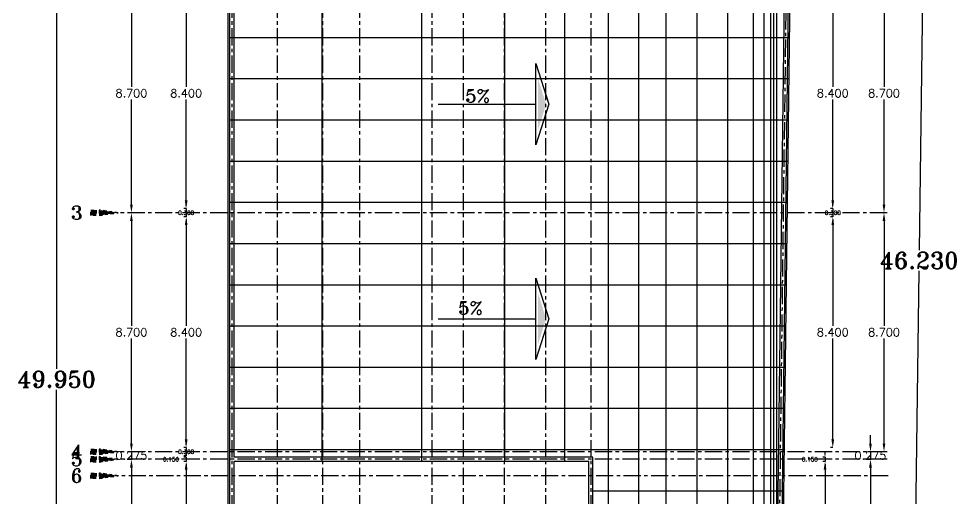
# Model space of a CAD drawing. Extents: x 915 to 2178, y -798 to 165.
# Drawn here: x 1366.02 to 1400.12, y -702.27 to -684.82 of the extents above; entities that cross this region are included whole.
import ezdxf
from ezdxf.enums import TextEntityAlignment as Align

# ---------------------------------------------------------------- set-up
doc = ezdxf.new("R2010")
doc.units = 0
doc.header["$LTSCALE"] = 0.5
doc.header["$MEASUREMENT"] = 0
doc.linetypes.add('CENTER', pattern=[2, 1.25, -0.25, 0.25, -0.25])
doc.linetypes.add('DASHDOT2', pattern=[0.5, 0.25, -0.125, 0, -0.125])
doc.layers.get('0').update_dxf_attribs({"linetype": 'CONTINUOUS'})
doc.layers.get('DEFPOINTS').update_dxf_attribs({"linetype": 'CONTINUOUS'})
for name, color, linetype in [('COTA', 7, 'CONTINUOUS'), ('COTAS', 7, 'CONTINUOUS'), ('EJE', 125, 'DASHDOT2'), ('EJES', 125, 'CENTER'), ('LOSA', 1, 'CONTINUOUS'), ('LOSA_1', 132, 'CONTINUOUS'), ('MOBILIARIO', 125, 'CONTINUOUS'), ('muro bajo', 40, 'CONTINUOUS'), ('TERRENO', 8, 'CONTINUOUS')]:
    doc.layers.add(name, color=color, linetype=linetype)
doc.styles.add('ROMANT', font='romant')
doc.dimstyles.new('detalle', dxfattribs={"dimtxt": 0.2, "dimasz": 0.15, "dimexe": 0.08, "dimexo": 0, "dimgap": 0.08, "dimtad": 0, "dimtih": 1, "dimtoh": 1, "dimdec": 3, "dimzin": 1, "dimdsep": 46, "dimtxsty": 'ROMANT', "dimcen": 0.15, "dimclrd": 143, "dimclre": 9, "dimadec": 0, "dimazin": 0, "dimtfac": 1, "dimtdec": 3, "dimtmove": 0, "dimatfit": 3, "dimfxl": 1, "dimarcsym": 0})

# ---------------------------------------------------------------- blocks, each defined once
blk = doc.blocks.new('*D182')
at = {"layer": 'COTAS', "color": 9, "lineweight": -2, "transparency": 16777216}
for p, q in [((1373.642, -671.662), (1367.318, -671.662)), ((1373.642, -721.612), (1367.318, -721.612))]:
    blk.add_line(p, q, dxfattribs=at)
at = {"layer": 'COTAS', "color": 143, "lineweight": -2, "transparency": 16777216}
for p, q in [((1367.398, -672.462), (1367.398, -697.565)), ((1367.398, -720.812), (1367.398, -698.325))]:
    blk.add_line(p, q, dxfattribs=at)
at = {"layer": 'COTAS', "color": 143, "transparency": 16777216}
for points in [[(1367.264, -672.462), (1367.531, -672.462), (1367.398, -671.662)], [(1367.264, -720.812), (1367.531, -720.812), (1367.398, -721.612)]]:
    blk.add_solid(points, dxfattribs=at)
at = {"layer": 'DEFPOINTS', "color": 0, "transparency": 16777216}
for p in [(1373.642, -671.662), (1367.398, -721.612), (1373.642, -721.612)]:
    blk.add_point(p, dxfattribs=at)
at = {"layer": 'COTAS', "color": 0, "transparency": 16777216, "insert": (1367.398, -697.945), "char_height": 0.6, "attachment_point": 5, "style": 'ROMANT'}
blk.add_mtext('49.950', dxfattribs=at)
blk = doc.blocks.new('DI-P0102')
at = {"const_width": 0.2}
blk.add_lwpolyline([(-0.8, 0), (-1, 0)], dxfattribs=at)
for points in [[(-1, 0.1), (-0.8, 0.1), (-0.8, -0.1), (-1, -0.1)], [(0, 0), (-0.7, 0.1), (-0.7, -0.1)]]:
    blk.add_lwpolyline(points, close=True)
blk.add_lwpolyline([(0, 0, 0, 0.2, 0), (-0.7, 0, 0.2, 0.2, 0)], format="xyseb")
at = {"style": 'ROMANT'}
blk.add_attdef('A', text='', height=0.6, dxfattribs=at).set_placement((-1.3, 0), align=Align.MIDDLE_RIGHT)
blk = doc.blocks.new('*D184')
at = {"layer": 'COTA', "color": 143, "lineweight": -2, "transparency": 16777216}
for p, q in [((1370.12, -700.281), (1370.12, -699.981)), ((1370.12, -700.581), (1370.12, -700.856)), ((1370.12, -700.581), (1370.12, -700.856)), ((1370.12, -701.156), (1370.12, -701.456))]:
    blk.add_line(p, q, dxfattribs=at)
at = {"layer": 'COTA', "color": 9, "lineweight": -2, "transparency": 16777216}
for p, q in [((1370.12, -700.581), (1370.04, -700.581)), ((1370.12, -700.856), (1370.04, -700.856))]:
    blk.add_line(p, q, dxfattribs=at)
at = {"layer": 'COTA', "color": 143, "transparency": 16777216}
for points in [[(1370.07, -700.281), (1370.17, -700.281), (1370.12, -700.581)], [(1370.07, -701.156), (1370.17, -701.156), (1370.12, -700.856)]]:
    blk.add_solid(points, dxfattribs=at)
at = {"layer": 'DEFPOINTS', "color": 0, "transparency": 16777216}
for p in [(1370.12, -700.581), (1370.12, -700.856), (1370.12, -700.856)]:
    blk.add_point(p, dxfattribs=at)
at = {"layer": 'COTA', "color": 0, "transparency": 16777216, "insert": (1370.12, -700.719), "char_height": 0.3, "attachment_point": 5, "style": 'ROMANT'}
blk.add_mtext('0.275', dxfattribs=at)
blk = doc.blocks.new('*D185')
at = {"layer": 'COTA', "color": 9, "lineweight": -2, "transparency": 16777216}
for p, q in [((1370.12, -700.856), (1370.04, -700.856)), ((1370.12, -706.766), (1370.04, -706.766))]:
    blk.add_line(p, q, dxfattribs=at)
at = {"layer": 'COTA', "color": 143, "lineweight": -2, "transparency": 16777216}
for p, q in [((1370.12, -701.156), (1370.12, -703.581)), ((1370.12, -706.466), (1370.12, -704.041))]:
    blk.add_line(p, q, dxfattribs=at)
at = {"layer": 'COTA', "color": 143, "transparency": 16777216}
for points in [[(1370.07, -701.156), (1370.17, -701.156), (1370.12, -700.856)], [(1370.07, -706.466), (1370.17, -706.466), (1370.12, -706.766)]]:
    blk.add_solid(points, dxfattribs=at)
at = {"layer": 'DEFPOINTS', "color": 0, "transparency": 16777216}
for p in [(1370.12, -700.856), (1370.12, -706.766), (1370.12, -706.766)]:
    blk.add_point(p, dxfattribs=at)
at = {"layer": 'COTA', "color": 0, "transparency": 16777216, "insert": (1370.12, -703.811), "char_height": 0.3, "attachment_point": 5, "style": 'ROMANT'}
blk.add_mtext('5.909', dxfattribs=at)
blk = doc.blocks.new('*D189')
at = {"layer": 'COTA', "color": 143, "lineweight": -2, "transparency": 16777216}
for p, q in [((1397, -700.281), (1397, -699.981)), ((1397, -700.581), (1397, -700.856)), ((1397, -700.581), (1397, -700.856)), ((1397, -701.156), (1397, -701.456))]:
    blk.add_line(p, q, dxfattribs=at)
at = {"layer": 'COTA', "color": 9, "lineweight": -2, "transparency": 16777216}
for p, q in [((1397, -700.581), (1396.92, -700.581)), ((1397, -700.856), (1396.92, -700.856))]:
    blk.add_line(p, q, dxfattribs=at)
at = {"layer": 'COTA', "color": 143, "transparency": 16777216}
for points in [[(1396.95, -700.281), (1397.05, -700.281), (1397, -700.581)], [(1396.95, -701.156), (1397.05, -701.156), (1397, -700.856)]]:
    blk.add_solid(points, dxfattribs=at)
at = {"layer": 'DEFPOINTS', "color": 0, "transparency": 16777216}
for p in [(1397, -700.581), (1397, -700.856), (1397, -700.856)]:
    blk.add_point(p, dxfattribs=at)
at = {"layer": 'COTA', "color": 0, "transparency": 16777216, "insert": (1397, -700.719), "char_height": 0.3, "attachment_point": 5, "style": 'ROMANT'}
blk.add_mtext('0.275', dxfattribs=at)
blk = doc.blocks.new('*D190')
at = {"layer": 'COTA', "color": 9, "lineweight": -2, "transparency": 16777216}
for p, q in [((1397, -700.856), (1396.92, -700.856)), ((1397, -711.256), (1396.92, -711.256))]:
    blk.add_line(p, q, dxfattribs=at)
at = {"layer": 'COTA', "color": 143, "lineweight": -2, "transparency": 16777216}
for p, q in [((1397, -701.156), (1397, -705.826)), ((1397, -710.956), (1397, -706.286))]:
    blk.add_line(p, q, dxfattribs=at)
at = {"layer": 'COTA', "color": 143, "transparency": 16777216}
for points in [[(1396.95, -701.156), (1397.05, -701.156), (1397, -700.856)], [(1396.95, -710.956), (1397.05, -710.956), (1397, -711.256)]]:
    blk.add_solid(points, dxfattribs=at)
at = {"layer": 'DEFPOINTS', "color": 0, "transparency": 16777216}
for p in [(1397, -700.856), (1397, -711.256), (1397, -711.256)]:
    blk.add_point(p, dxfattribs=at)
at = {"layer": 'COTA', "color": 0, "transparency": 16777216, "insert": (1397, -706.056), "char_height": 0.3, "attachment_point": 5, "style": 'ROMANT'}
blk.add_mtext('10.400', dxfattribs=at)
blk = doc.blocks.new('*D197')
at = {"layer": 'COTA', "color": 9, "lineweight": -2, "transparency": 16777216}
for p, q in [((1395.347, -700.931), (1395.267, -700.931)), ((1395.347, -711.181), (1395.267, -711.181))]:
    blk.add_line(p, q, dxfattribs=at)
at = {"layer": 'COTA', "color": 143, "lineweight": -2, "transparency": 16777216}
for p, q in [((1395.347, -701.231), (1395.347, -705.826)), ((1395.347, -710.881), (1395.347, -706.286))]:
    blk.add_line(p, q, dxfattribs=at)
at = {"layer": 'COTA', "color": 143, "transparency": 16777216}
for points in [[(1395.297, -701.231), (1395.397, -701.231), (1395.347, -700.931)], [(1395.297, -710.881), (1395.397, -710.881), (1395.347, -711.181)]]:
    blk.add_solid(points, dxfattribs=at)
at = {"layer": 'DEFPOINTS', "color": 0, "transparency": 16777216}
for p in [(1395.347, -700.931), (1395.347, -711.181), (1395.347, -711.181)]:
    blk.add_point(p, dxfattribs=at)
at = {"layer": 'COTA', "color": 0, "transparency": 16777216, "insert": (1395.347, -706.056), "char_height": 0.3, "attachment_point": 5, "style": 'ROMANT'}
blk.add_mtext('10.250', dxfattribs=at)
blk = doc.blocks.new('*D199')
at = {"layer": 'COTA', "color": 143, "lineweight": -2, "transparency": 16777216}
for p, q in [((1395.347, -700.681), (1395.347, -700.581)), ((1395.339, -700.856), (1395.179, -700.856)), ((1395.347, -700.856), (1395.339, -700.856)), ((1395.347, -700.781), (1395.347, -700.931)), ((1395.347, -700.781), (1395.347, -700.931)), ((1395.347, -701.031), (1395.347, -701.131))]:
    blk.add_line(p, q, dxfattribs=at)
at = {"layer": 'COTA', "color": 9, "lineweight": -2, "transparency": 16777216}
for p, q in [((1395.347, -700.781), (1395.267, -700.781)), ((1395.347, -700.931), (1395.267, -700.931))]:
    blk.add_line(p, q, dxfattribs=at)
at = {"layer": 'COTA', "color": 143, "transparency": 16777216}
for points in [[(1395.331, -700.681), (1395.364, -700.681), (1395.347, -700.781)], [(1395.331, -701.031), (1395.364, -701.031), (1395.347, -700.931)]]:
    blk.add_solid(points, dxfattribs=at)
at = {"layer": 'DEFPOINTS', "color": 0, "transparency": 16777216}
for p in [(1395.347, -700.781), (1395.347, -700.931), (1395.347, -700.931)]:
    blk.add_point(p, dxfattribs=at)
at = {"layer": 'COTA', "color": 0, "transparency": 16777216, "insert": (1394.795, -700.856), "char_height": 0.15, "attachment_point": 5, "style": 'ROMANT'}
blk.add_mtext('0.150', dxfattribs=at)
blk = doc.blocks.new('*D203')
at = {"layer": 'COTA', "color": 9, "lineweight": -2, "transparency": 16777216}
for p, q in [((1372.111, -700.931), (1372.031, -700.931)), ((1372.111, -706.681), (1372.031, -706.681))]:
    blk.add_line(p, q, dxfattribs=at)
at = {"layer": 'COTA', "color": 143, "lineweight": -2, "transparency": 16777216}
for p, q in [((1372.111, -701.231), (1372.111, -703.576)), ((1372.111, -706.381), (1372.111, -704.036))]:
    blk.add_line(p, q, dxfattribs=at)
at = {"layer": 'COTA', "color": 143, "transparency": 16777216}
for points in [[(1372.061, -701.231), (1372.161, -701.231), (1372.111, -700.931)], [(1372.061, -706.381), (1372.161, -706.381), (1372.111, -706.681)]]:
    blk.add_solid(points, dxfattribs=at)
at = {"layer": 'DEFPOINTS', "color": 0, "transparency": 16777216}
for p in [(1372.111, -700.931), (1372.111, -706.681), (1372.111, -706.681)]:
    blk.add_point(p, dxfattribs=at)
at = {"layer": 'COTA', "color": 0, "transparency": 16777216, "insert": (1372.111, -703.806), "char_height": 0.3, "attachment_point": 5, "style": 'ROMANT'}
blk.add_mtext('5.750', dxfattribs=at)
blk = doc.blocks.new('*D206')
at = {"layer": 'COTA', "color": 143, "lineweight": -2, "transparency": 16777216}
for p, q in [((1372.111, -700.681), (1372.111, -700.581)), ((1372.102, -700.856), (1371.942, -700.856)), ((1372.111, -700.856), (1372.102, -700.856)), ((1372.111, -700.781), (1372.111, -700.931)), ((1372.111, -700.781), (1372.111, -700.931)), ((1372.111, -701.031), (1372.111, -701.131))]:
    blk.add_line(p, q, dxfattribs=at)
at = {"layer": 'COTA', "color": 9, "lineweight": -2, "transparency": 16777216}
for p, q in [((1372.111, -700.781), (1372.031, -700.781)), ((1372.111, -700.931), (1372.031, -700.931))]:
    blk.add_line(p, q, dxfattribs=at)
at = {"layer": 'COTA', "color": 143, "transparency": 16777216}
for points in [[(1372.094, -700.681), (1372.128, -700.681), (1372.111, -700.781)], [(1372.094, -701.031), (1372.128, -701.031), (1372.111, -700.931)]]:
    blk.add_solid(points, dxfattribs=at)
at = {"layer": 'DEFPOINTS', "color": 0, "transparency": 16777216}
for p in [(1372.111, -700.781), (1372.111, -700.931), (1372.111, -700.931)]:
    blk.add_point(p, dxfattribs=at)
at = {"layer": 'COTA', "color": 0, "transparency": 16777216, "insert": (1371.559, -700.856), "char_height": 0.15, "attachment_point": 5, "style": 'ROMANT'}
blk.add_mtext('0.150', dxfattribs=at)
blk = doc.blocks.new('flecha2')
at = {"layer": 'LOSA_1'}
blk.add_hatch(color=256, dxfattribs=at).paths.add_polyline_path([(453.651, -717.564), (454.598, -717.86), (453.651, -717.86), (452.703, -717.86)])
at = {"layer": 'LOSA'}
blk.add_line((453.651, -721.493), (453.651, -717.932), dxfattribs=at)
blk.add_lwpolyline([(453.651, -717.469), (455.13, -717.932), (453.651, -717.932), (452.171, -717.932)], close=True, dxfattribs=at)
blk = doc.blocks.new('*D347')
at = {"layer": 'COTAS', "color": 9, "lineweight": -2, "transparency": 16777216}
for p, q in [((1394.182, -674.224), (1399.09, -674.285)), ((1393.608, -720.45), (1398.515, -720.511))]:
    blk.add_line(p, q, dxfattribs=at)
at = {"layer": 'COTAS', "color": 143, "lineweight": -2, "transparency": 16777216}
for p, q in [((1399, -675.084), (1398.774, -693.239)), ((1398.445, -719.71), (1398.765, -693.999))]:
    blk.add_line(p, q, dxfattribs=at)
at = {"layer": 'COTAS', "color": 143, "transparency": 16777216}
for points in [[(1398.867, -675.082), (1399.133, -675.085), (1399.01, -674.284)], [(1398.312, -719.708), (1398.579, -719.712), (1398.435, -720.51)]]:
    blk.add_solid(points, dxfattribs=at)
at = {"layer": 'DEFPOINTS', "color": 0, "transparency": 16777216}
for p in [(1394.182, -674.224), (1393.608, -720.45), (1398.435, -720.51)]:
    blk.add_point(p, dxfattribs=at)
at = {"layer": 'COTAS', "color": 0, "transparency": 16777216, "insert": (1398.77, -693.619), "char_height": 0.6, "attachment_point": 5, "style": 'ROMANT'}
blk.add_mtext('46.230', dxfattribs=at)
blk = doc.blocks.new('*D348')
at = {"layer": 'COTA', "color": 9, "lineweight": -2, "transparency": 16777216}
for p, q in [((1370.12, -691.881), (1370.04, -691.881)), ((1370.12, -700.581), (1370.04, -700.581))]:
    blk.add_line(p, q, dxfattribs=at)
at = {"layer": 'COTA', "color": 143, "lineweight": -2, "transparency": 16777216}
for p, q in [((1370.12, -692.181), (1370.12, -696.001)), ((1370.12, -700.281), (1370.12, -696.461))]:
    blk.add_line(p, q, dxfattribs=at)
at = {"layer": 'COTA', "color": 143, "transparency": 16777216}
for points in [[(1370.07, -692.181), (1370.17, -692.181), (1370.12, -691.881)], [(1370.07, -700.281), (1370.17, -700.281), (1370.12, -700.581)]]:
    blk.add_solid(points, dxfattribs=at)
at = {"layer": 'DEFPOINTS', "color": 0, "transparency": 16777216}
for p in [(1370.12, -691.881), (1370.12, -691.881), (1370.12, -700.581)]:
    blk.add_point(p, dxfattribs=at)
at = {"layer": 'COTA', "color": 0, "transparency": 16777216, "insert": (1370.12, -696.231), "char_height": 0.3, "attachment_point": 5, "style": 'ROMANT'}
blk.add_mtext('8.700', dxfattribs=at)
blk = doc.blocks.new('*D349')
at = {"layer": 'COTA', "color": 9, "lineweight": -2, "transparency": 16777216}
for p, q in [((1370.119, -683.181), (1370.2, -683.181)), ((1370.12, -691.881), (1370.04, -691.881))]:
    blk.add_line(p, q, dxfattribs=at)
at = {"layer": 'COTA', "color": 143, "lineweight": -2, "transparency": 16777216}
for p, q in [((1370.12, -683.481), (1370.12, -687.301)), ((1370.12, -691.581), (1370.12, -687.761))]:
    blk.add_line(p, q, dxfattribs=at)
at = {"layer": 'COTA', "color": 143, "transparency": 16777216}
for points in [[(1370.07, -683.481), (1370.17, -683.481), (1370.12, -683.181)], [(1370.07, -691.581), (1370.17, -691.581), (1370.12, -691.881)]]:
    blk.add_solid(points, dxfattribs=at)
at = {"layer": 'DEFPOINTS', "color": 0, "transparency": 16777216}
for p in [(1370.119, -683.181), (1370.12, -683.181), (1370.12, -691.881)]:
    blk.add_point(p, dxfattribs=at)
at = {"layer": 'COTA', "color": 0, "transparency": 16777216, "insert": (1370.12, -687.531), "char_height": 0.3, "attachment_point": 5, "style": 'ROMANT'}
blk.add_mtext('8.700', dxfattribs=at)
blk = doc.blocks.new('*D353')
at = {"layer": 'COTA', "color": 9, "lineweight": -2, "transparency": 16777216}
for p, q in [((1397.492, -683.181), (1397.412, -683.181)), ((1397.492, -691.881), (1397.412, -691.881))]:
    blk.add_line(p, q, dxfattribs=at)
at = {"layer": 'COTA', "color": 143, "lineweight": -2, "transparency": 16777216}
for p, q in [((1397.492, -683.481), (1397.492, -687.301)), ((1397.492, -691.581), (1397.492, -687.761))]:
    blk.add_line(p, q, dxfattribs=at)
at = {"layer": 'COTA', "color": 143, "transparency": 16777216}
for points in [[(1397.442, -683.481), (1397.542, -683.481), (1397.492, -683.181)], [(1397.442, -691.581), (1397.542, -691.581), (1397.492, -691.881)]]:
    blk.add_solid(points, dxfattribs=at)
at = {"layer": 'DEFPOINTS', "color": 0, "transparency": 16777216}
for p in [(1397.492, -683.181), (1397.492, -691.881), (1397.492, -691.881)]:
    blk.add_point(p, dxfattribs=at)
at = {"layer": 'COTA', "color": 0, "transparency": 16777216, "insert": (1397.492, -687.531), "char_height": 0.3, "attachment_point": 5, "style": 'ROMANT'}
blk.add_mtext('8.700', dxfattribs=at)
blk = doc.blocks.new('*D354')
at = {"layer": 'COTA', "color": 9, "lineweight": -2, "transparency": 16777216}
for p, q in [((1397.492, -691.881), (1397.412, -691.881)), ((1397.492, -700.581), (1397.412, -700.581))]:
    blk.add_line(p, q, dxfattribs=at)
at = {"layer": 'COTA', "color": 143, "lineweight": -2, "transparency": 16777216}
for p, q in [((1397.492, -692.181), (1397.492, -696.001)), ((1397.492, -700.281), (1397.492, -696.461))]:
    blk.add_line(p, q, dxfattribs=at)
at = {"layer": 'COTA', "color": 143, "transparency": 16777216}
for points in [[(1397.442, -692.181), (1397.542, -692.181), (1397.492, -691.881)], [(1397.442, -700.281), (1397.542, -700.281), (1397.492, -700.581)]]:
    blk.add_solid(points, dxfattribs=at)
at = {"layer": 'DEFPOINTS', "color": 0, "transparency": 16777216}
for p in [(1397.492, -691.881), (1397.492, -700.581), (1397.492, -700.581)]:
    blk.add_point(p, dxfattribs=at)
at = {"layer": 'COTA', "color": 0, "transparency": 16777216, "insert": (1397.492, -696.231), "char_height": 0.3, "attachment_point": 5, "style": 'ROMANT'}
blk.add_mtext('8.700', dxfattribs=at)
blk = doc.blocks.new('*D357')
at = {"layer": 'COTA', "color": 9, "lineweight": -2, "transparency": 16777216}
for p, q in [((1372.11, -683.331), (1372.191, -683.331)), ((1372.111, -691.731), (1372.031, -691.731))]:
    blk.add_line(p, q, dxfattribs=at)
at = {"layer": 'COTA', "color": 143, "lineweight": -2, "transparency": 16777216}
for p, q in [((1372.111, -683.631), (1372.111, -687.301)), ((1372.111, -691.431), (1372.111, -687.761))]:
    blk.add_line(p, q, dxfattribs=at)
at = {"layer": 'COTA', "color": 143, "transparency": 16777216}
for points in [[(1372.061, -683.631), (1372.161, -683.631), (1372.111, -683.331)], [(1372.061, -691.431), (1372.161, -691.431), (1372.111, -691.731)]]:
    blk.add_solid(points, dxfattribs=at)
at = {"layer": 'DEFPOINTS', "color": 0, "transparency": 16777216}
for p in [(1372.11, -683.331), (1372.111, -691.731), (1372.111, -691.731)]:
    blk.add_point(p, dxfattribs=at)
at = {"layer": 'COTA', "color": 0, "transparency": 16777216, "insert": (1372.111, -687.531), "char_height": 0.3, "attachment_point": 5, "style": 'ROMANT'}
blk.add_mtext('8.400', dxfattribs=at)
blk = doc.blocks.new('*D358')
at = {"layer": 'COTA', "color": 9, "lineweight": -2, "transparency": 16777216}
for p, q in [((1372.111, -692.031), (1372.031, -692.031)), ((1372.111, -700.431), (1372.031, -700.431))]:
    blk.add_line(p, q, dxfattribs=at)
at = {"layer": 'COTA', "color": 143, "lineweight": -2, "transparency": 16777216}
for p, q in [((1372.111, -692.331), (1372.111, -696.001)), ((1372.111, -700.131), (1372.111, -696.461))]:
    blk.add_line(p, q, dxfattribs=at)
at = {"layer": 'COTA', "color": 143, "transparency": 16777216}
for points in [[(1372.061, -692.331), (1372.161, -692.331), (1372.111, -692.031)], [(1372.061, -700.131), (1372.161, -700.131), (1372.111, -700.431)]]:
    blk.add_solid(points, dxfattribs=at)
at = {"layer": 'DEFPOINTS', "color": 0, "transparency": 16777216}
for p in [(1372.111, -692.031), (1372.111, -700.431), (1372.111, -700.431)]:
    blk.add_point(p, dxfattribs=at)
at = {"layer": 'COTA', "color": 0, "transparency": 16777216, "insert": (1372.111, -696.231), "char_height": 0.3, "attachment_point": 5, "style": 'ROMANT'}
blk.add_mtext('8.400', dxfattribs=at)
blk = doc.blocks.new('*D361')
at = {"layer": 'COTA', "color": 9, "lineweight": -2, "transparency": 16777216}
for p, q in [((1372.111, -691.731), (1372.031, -691.731)), ((1372.111, -692.031), (1372.031, -692.031))]:
    blk.add_line(p, q, dxfattribs=at)
at = {"layer": 'COTA', "color": 143, "lineweight": -2, "transparency": 16777216}
for p, q in [((1372.111, -691.631), (1372.111, -691.531)), ((1372.111, -691.731), (1372.111, -692.031)), ((1372.111, -691.731), (1372.111, -692.031)), ((1372.111, -692.131), (1372.111, -692.231))]:
    blk.add_line(p, q, dxfattribs=at)
at = {"layer": 'COTA', "color": 143, "transparency": 16777216}
for points in [[(1372.094, -691.631), (1372.128, -691.631), (1372.111, -691.731)], [(1372.094, -692.131), (1372.128, -692.131), (1372.111, -692.031)]]:
    blk.add_solid(points, dxfattribs=at)
at = {"layer": 'DEFPOINTS', "color": 0, "transparency": 16777216}
for p in [(1372.111, -691.731), (1372.111, -692.031), (1372.111, -692.031)]:
    blk.add_point(p, dxfattribs=at)
at = {"layer": 'COTA', "color": 0, "transparency": 16777216, "insert": (1372.111, -691.881), "char_height": 0.15, "attachment_point": 5, "style": 'ROMANT'}
blk.add_mtext('0.300', dxfattribs=at)
blk = doc.blocks.new('*D364')
at = {"layer": 'COTA', "color": 9, "lineweight": -2, "transparency": 16777216}
for p, q in [((1395.629, -691.731), (1395.549, -691.731)), ((1395.629, -692.031), (1395.549, -692.031))]:
    blk.add_line(p, q, dxfattribs=at)
at = {"layer": 'COTA', "color": 143, "lineweight": -2, "transparency": 16777216}
for p, q in [((1395.629, -691.631), (1395.629, -691.531)), ((1395.629, -691.731), (1395.629, -692.031)), ((1395.629, -691.731), (1395.629, -692.031)), ((1395.629, -692.131), (1395.629, -692.231))]:
    blk.add_line(p, q, dxfattribs=at)
at = {"layer": 'COTA', "color": 143, "transparency": 16777216}
for points in [[(1395.612, -691.631), (1395.645, -691.631), (1395.629, -691.731)], [(1395.612, -692.131), (1395.645, -692.131), (1395.629, -692.031)]]:
    blk.add_solid(points, dxfattribs=at)
at = {"layer": 'DEFPOINTS', "color": 0, "transparency": 16777216}
for p in [(1395.629, -691.731), (1395.629, -692.031), (1395.629, -692.031)]:
    blk.add_point(p, dxfattribs=at)
at = {"layer": 'COTA', "color": 0, "transparency": 16777216, "insert": (1395.629, -691.881), "char_height": 0.15, "attachment_point": 5, "style": 'ROMANT'}
blk.add_mtext('0.300', dxfattribs=at)
blk = doc.blocks.new('*D366')
at = {"layer": 'COTA', "color": 9, "lineweight": -2, "transparency": 16777216}
for p, q in [((1395.629, -683.331), (1395.549, -683.331)), ((1395.629, -691.731), (1395.549, -691.731))]:
    blk.add_line(p, q, dxfattribs=at)
at = {"layer": 'COTA', "color": 143, "lineweight": -2, "transparency": 16777216}
for p, q in [((1395.629, -683.631), (1395.629, -687.301)), ((1395.629, -691.431), (1395.629, -687.761))]:
    blk.add_line(p, q, dxfattribs=at)
at = {"layer": 'COTA', "color": 143, "transparency": 16777216}
for points in [[(1395.579, -683.631), (1395.679, -683.631), (1395.629, -683.331)], [(1395.579, -691.431), (1395.679, -691.431), (1395.629, -691.731)]]:
    blk.add_solid(points, dxfattribs=at)
at = {"layer": 'DEFPOINTS', "color": 0, "transparency": 16777216}
for p in [(1395.629, -683.331), (1395.629, -691.731), (1395.629, -691.731)]:
    blk.add_point(p, dxfattribs=at)
at = {"layer": 'COTA', "color": 0, "transparency": 16777216, "insert": (1395.629, -687.531), "char_height": 0.3, "attachment_point": 5, "style": 'ROMANT'}
blk.add_mtext('8.400', dxfattribs=at)
blk = doc.blocks.new('*D367')
at = {"layer": 'COTA', "color": 9, "lineweight": -2, "transparency": 16777216}
for p, q in [((1395.629, -692.031), (1395.549, -692.031)), ((1395.629, -700.431), (1395.549, -700.431))]:
    blk.add_line(p, q, dxfattribs=at)
at = {"layer": 'COTA', "color": 143, "lineweight": -2, "transparency": 16777216}
for p, q in [((1395.629, -692.331), (1395.629, -696.001)), ((1395.629, -700.131), (1395.629, -696.461))]:
    blk.add_line(p, q, dxfattribs=at)
at = {"layer": 'COTA', "color": 143, "transparency": 16777216}
for points in [[(1395.579, -692.331), (1395.679, -692.331), (1395.629, -692.031)], [(1395.579, -700.131), (1395.679, -700.131), (1395.629, -700.431)]]:
    blk.add_solid(points, dxfattribs=at)
at = {"layer": 'DEFPOINTS', "color": 0, "transparency": 16777216}
for p in [(1395.629, -692.031), (1395.629, -700.431), (1395.629, -700.431)]:
    blk.add_point(p, dxfattribs=at)
at = {"layer": 'COTA', "color": 0, "transparency": 16777216, "insert": (1395.629, -696.231), "char_height": 0.3, "attachment_point": 5, "style": 'ROMANT'}
blk.add_mtext('8.400', dxfattribs=at)
blk = doc.blocks.new('*D370')
at = {"layer": 'COTA', "color": 143, "lineweight": -2, "transparency": 16777216}
for p, q in [((1372.111, -700.331), (1372.111, -700.231)), ((1372.111, -700.431), (1372.111, -700.731)), ((1372.111, -700.431), (1372.111, -700.731)), ((1372.111, -700.831), (1372.111, -700.931))]:
    blk.add_line(p, q, dxfattribs=at)
at = {"layer": 'COTA', "color": 9, "lineweight": -2, "transparency": 16777216}
for p, q in [((1372.111, -700.431), (1372.031, -700.431)), ((1372.111, -700.731), (1372.031, -700.731))]:
    blk.add_line(p, q, dxfattribs=at)
at = {"layer": 'COTA', "color": 143, "transparency": 16777216}
for points in [[(1372.094, -700.331), (1372.128, -700.331), (1372.111, -700.431)], [(1372.094, -700.831), (1372.128, -700.831), (1372.111, -700.731)]]:
    blk.add_solid(points, dxfattribs=at)
at = {"layer": 'DEFPOINTS', "color": 0, "transparency": 16777216}
for p in [(1372.111, -700.431), (1372.111, -700.731), (1372.111, -700.731)]:
    blk.add_point(p, dxfattribs=at)
at = {"layer": 'COTA', "color": 0, "transparency": 16777216, "insert": (1372.111, -700.581), "char_height": 0.15, "attachment_point": 5, "style": 'ROMANT'}
blk.add_mtext('0.300', dxfattribs=at)

msp = doc.modelspace()

# ---------------------------------------------------------------- hatches: boundary and pattern name
at = {"layer": 'MOBILIARIO', "ltscale": 5}
h = msp.add_hatch(dxfattribs=at)
h.set_pattern_fill('ANSI31', color=256, scale=12, angle=315)
h.paths.add_polyline_path([(1394.095, -681.2604), (1394.1825, -674.2236), (1384.4272, -673.0072), (1373.6915, -671.7178), (1373.6915, -701.7811), (1386.9062, -701.7811), (1386.9062, -707.3091), (1393.7345, -707.3091)])

# ---------------------------------------------------------------- linework, layer by layer
at = {"layer": 'EJES'}
for p, q in [((1373.7665, -669.1624), (1373.7665, -724.2023)), ((1375.4165, -669.1624), (1375.4165, -724.2023)), ((1377.0665, -669.1624), (1377.0665, -724.2023)), ((1378.4165, -669.1624), (1378.4165, -724.2023)), ((1381.0489, -669.1624), (1381.0489, -724.2023)), ((1382.1812, -669.1624), (1382.1812, -724.2023)), ((1383.6812, -669.1624), (1383.6812, -724.2023)), ((1385.1812, -669.1624), (1385.1812, -724.2023)), ((1386.8312, -669.1624), (1386.8312, -724.2023)), ((1393.4361, -724.2023), (1394.1204, -669.1615)), ((1397.6036, -691.8811), (1369.6415, -691.8811)), ((1397.6036, -700.5811), (1369.6415, -700.5811)), ((1397.6036, -700.5811), (1369.6415, -700.5811)), ((1397.6036, -700.8561), (1369.6415, -700.8561)), ((1397.6455, -701.4561), (1369.6415, -701.4561))]:
    msp.add_line(p, q, dxfattribs=at)
at = {"layer": 'LOSA_1'}
for p, q in [((1377.0407, -672.1201), (1377.0407, -700.9311)), ((1380.6671, -672.7399), (1380.6671, -700.9311)), ((1383.6891, -673.1167), (1383.6891, -700.9311)), ((1385.8696, -673.3886), (1385.8696, -700.9311)), ((1387.4554, -673.5863), (1387.4554, -707.3091)), ((1388.564, -673.7246), (1388.564, -707.3091)), ((1389.5558, -673.8482), (1389.5558, -707.3091)), ((1390.6791, -673.9883), (1390.6791, -707.3091)), ((1391.8024, -674.1283), (1391.8024, -707.3091)), ((1392.7275, -674.2437), (1392.7275, -707.3091)), ((1393.1239, -674.2931), (1393.1239, -707.3091)), ((1393.3675, -674.3235), (1393.3675, -707.3091)), ((1393.4726, -674.3366), (1393.4726, -707.3091)), ((1393.5759, -674.3495), (1393.5759, -707.3091))]:
    msp.add_line(p, q, dxfattribs=at)
at = {"layer": 'muro bajo'}
for p, q in [((1373.6915, -671.719), (1373.6915, -711.3311)), ((1373.8415, -671.8889), (1373.8415, -700.7811)), ((1393.9803, -674.3999), (1393.4579, -716.4124)), ((1394.1319, -674.2676), (1393.6079, -716.4124)), ((1386.9062, -700.7811), (1373.8415, -700.7811)), ((1373.8415, -700.9311), (1373.8415, -706.6811)), ((1386.7562, -700.9311), (1373.8415, -700.9311)), ((1386.7562, -711.1811), (1386.7562, -700.9311)), ((1386.9062, -711.0311), (1386.9062, -700.7811))]:
    msp.add_line(p, q, dxfattribs=at)
at = {"layer": 'TERRENO'}
msp.add_lwpolyline([(1373.6415, -721.6124), (1373.6415, -671.6624), (1394.1825, -674.2236), (1393.6077, -720.45), (1373.6415, -721.6124)], dxfattribs=at)

# ---------------------------------------------------------------- block references
at = {"layer": 'EJE'}
ref = msp.add_blockref('DI-P0102', (1369.6415, -691.8811), dxfattribs=at)
ref.add_attrib('A', '3', dxfattribs={"layer": '0', "height": 0.5, "style": 'ROMANT'}).set_placement((1368.3415, -691.8811), align=Align.MIDDLE_RIGHT)
ref = msp.add_blockref('DI-P0102', (1369.6415, -700.5811), dxfattribs=at)
ref.add_attrib('A', '4', dxfattribs={"layer": '0', "height": 0.5, "style": 'ROMANT'}).set_placement((1368.3415, -700.5811), align=Align.MIDDLE_RIGHT)
ref = msp.add_blockref('DI-P0102', (1369.6415, -700.8561), dxfattribs=at)
ref.add_attrib('A', '5', dxfattribs={"layer": '0', "height": 0.5, "style": 'ROMANT'}).set_placement((1368.3415, -700.8561), align=Align.MIDDLE_RIGHT)
ref = msp.add_blockref('DI-P0102', (1369.6415, -701.4561), dxfattribs=at)
ref.add_attrib('A', '6', dxfattribs={"layer": '0', "height": 0.5, "style": 'ROMANT'}).set_placement((1368.3415, -701.4561), align=Align.MIDDLE_RIGHT)
at = {"layer": 'LOSA', "rotation": 270}
for p in [(2102.7648, -234.2825), (2102.7648, -242.0888)]:
    msp.add_blockref('flecha2', p, dxfattribs=at)

# ---------------------------------------------------------------- texts
at = {"style": 'ROMANT'}
for p in [(1382.2634, -687.8703), (1382.0036, -695.589)]:
    msp.add_text('5%%%', height=0.47783, dxfattribs=at).set_placement(p)

# ---------------------------------------------------------------- dimensions: what is measured, and where the dimension line sits
at = {"layer": 'COTA'}
for base, p1, p2, picture, middle in [((1370.1199, -683.1811), (1370.1199, -691.8811), (1370.1185, -683.1811), '*D349', (1370.1199, -687.5311)), ((1397.492, -691.8811), (1397.492, -683.1811), (1397.492, -691.8811), '*D353', (1397.492, -687.5311)), ((1372.111, -691.7311), (1372.1096, -683.3311), (1372.111, -691.7311), '*D357', (1372.111, -687.5311)), ((1395.6286, -691.7311), (1395.6286, -683.3311), (1395.6286, -691.7311), '*D366', (1395.6286, -687.5311)), ((1370.1199, -691.8811), (1370.1199, -700.5811), (1370.1199, -691.8811), '*D348', (1370.1199, -696.2311)), ((1372.111, -700.4311), (1372.111, -692.0311), (1372.111, -700.4311), '*D358', (1372.111, -696.2311)), ((1395.6286, -700.4311), (1395.6286, -692.0311), (1395.6286, -700.4311), '*D367', (1395.6286, -696.2311)), ((1397.492, -700.5811), (1397.492, -691.8811), (1397.492, -700.5811), '*D354', (1397.492, -696.2311)), ((1370.1199, -706.7655), (1370.1199, -700.8561), (1370.1199, -706.7655), '*D185', (1370.1199, -703.8108)), ((1372.111, -706.6811), (1372.111, -700.9311), (1372.111, -706.6811), '*D203', (1372.111, -703.8061)), ((1395.3473, -711.1811), (1395.3473, -700.9311), (1395.3473, -711.1811), '*D197', (1395.3473, -706.0561)), ((1397.0002, -711.2561), (1397.0002, -700.8561), (1397.0002, -711.2561), '*D190', (1397.0002, -706.0561))]:
    dim = msp.add_linear_dim(base=base, p1=p1, p2=p2, angle=90, dimstyle='detalle', override={"dimtxt": 0.3, "dimasz": 0.3, "dimtmove": 1}, dxfattribs=at)
    dim.commit()
    dim.dimension.update_dxf_attribs({"geometry": picture, "text_midpoint": middle})
for base, p1, p2, override, picture, middle in [((1372.111, -692.0311), (1372.111, -691.7311), (1372.111, -692.0311), {"dimtxt": 0.15, "dimasz": 0.1, "dimtmove": 1}, '*D361', (1372.111, -691.8811)), ((1395.6286, -692.0311), (1395.6286, -691.7311), (1395.6286, -692.0311), {"dimtxt": 0.15, "dimasz": 0.1, "dimtmove": 1}, '*D364', (1395.6286, -691.8811)), ((1370.1199, -700.8561), (1370.1199, -700.5811), (1370.1199, -700.8561), {"dimtxt": 0.3, "dimasz": 0.3, "dimtmove": 1}, '*D184', (1370.1199, -700.7186)), ((1397.0002, -700.8561), (1397.0002, -700.5811), (1397.0002, -700.8561), {"dimtxt": 0.3, "dimasz": 0.3, "dimtmove": 1}, '*D189', (1397.0002, -700.7186)), ((1372.111, -700.7311), (1372.111, -700.4311), (1372.111, -700.7311), {"dimtxt": 0.15, "dimasz": 0.1, "dimtmove": 1}, '*D370', (1372.111, -700.5811)), ((1372.111, -700.9311), (1372.111, -700.7811), (1372.111, -700.9311), {"dimtxt": 0.15, "dimasz": 0.1, "dimtmove": 1}, '*D206', (1371.8622, -700.8561)), ((1395.3473, -700.9311), (1395.3473, -700.7811), (1395.3473, -700.9311), {"dimtxt": 0.15, "dimasz": 0.1, "dimtmove": 1}, '*D199', (1395.0985, -700.8561))]:
    dim = msp.add_linear_dim(base=base, p1=p1, p2=p2, angle=90, dimstyle='detalle', override=override, dxfattribs=at)
    dim.commit()
    dim.dimension.update_dxf_attribs({"geometry": picture, "text_midpoint": middle, "dimtype": 160})
at = {"layer": 'COTAS'}
for base, p1, p2, angle, picture, middle in [((1367.3975, -721.6124), (1373.6415, -671.6624), (1373.6415, -721.6124), 270, '*D182', (1367.3975, -697.9454)), ((1398.4352, -720.51), (1394.1825, -674.2236), (1393.6077, -720.45), 269.28765, '*D347', (1398.7696, -693.6191))]:
    dim = msp.add_linear_dim(base=base, p1=p1, p2=p2, angle=angle, dimstyle='detalle', override={"dimtxt": 0.6, "dimasz": 0.8}, dxfattribs=at)
    dim.commit()
    dim.dimension.update_dxf_attribs({"geometry": picture, "text_midpoint": middle, "dimtype": 161})

doc.saveas('drawing.dxf')
